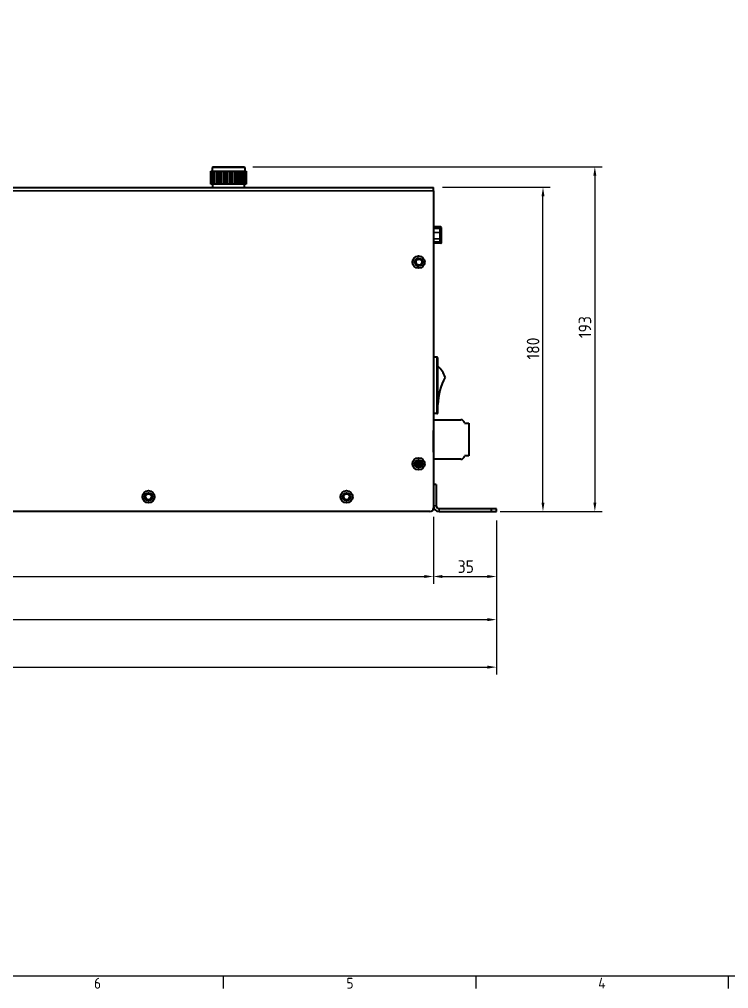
# Model space of a CAD drawing. Header units: millimetres. Extents: x 0 to 1682, y 0 to 1188.
# Drawn here: x 868 to 1262, y 33 to 571 of the extents above; entities that cross this region are included whole.
import ezdxf

# ---------------------------------------------------------------- set-up
doc = ezdxf.new("R2010")
doc.units = ezdxf.units.MM
doc.header["$LTSCALE"] = 2
doc.layers.get('0').update_dxf_attribs({"color": 3, "lineweight": 25})
for name, color, linetype, lineweight in [('가시적인 것(ISO)', 3, 'Continuous', 40), ('가시적인 좁은 것(ISO)', 3, 'Continuous', 35), ('경계(ISO)', 7, 'Continuous', 25), ('치수(ISO)', 2, 'Continuous', 25)]:
    doc.layers.add(name, color=color, linetype=linetype, lineweight=lineweight)
doc.styles.add('문자 텍스트_M2B', font='isocp.shx')
doc.styles.add('치수 텍스트_PSTEK_POSCO', font='isocp.shx')
doc.dimstyles.new('치수_PSTEK_POSCO', dxfattribs={"dimscale": 2, "dimtxt": 3.5, "dimasz": 2.5, "dimexe": 2, "dimexo": 2.5, "dimgap": 1, "dimtad": 1, "dimrnd": 1e-08, "dimdsep": 46, "dimtxsty": '치수 텍스트_PSTEK_POSCO', "dimcen": 0.09, "dimdle": 10, "dimclrd": 7, "dimclre": 7, "dimclrt": 2, "dimadec": 1, "dimazin": 2, "dimtfac": 1, "dimtmove": 0, "dimatfit": 3, "dimfxl": 0, "dimtolj": 1, "dimlwd": -1, "dimlwe": -1, "dimarcsym": 0})

# ---------------------------------------------------------------- blocks, each defined once
blk = doc.blocks.new('경계 Default Border')
at = {"layer": '경계(ISO)'}
for p, q in [((490.58, 20), (490.58, 16.6)), ((560.67, 20), (560.67, 16.6)), ((630.75, 20), (630.75, 16.6))]:
    blk.add_line(p, q, dxfattribs=at)
at = {"layer": '경계(ISO)', "flags": 128}
blk.add_lwpolyline([(20, 20), (20, 574), (821, 574), (821, 20), (20, 20)], dxfattribs=at)
at = {"layer": '경계(ISO)', "color": 2, "char_height": 3, "attachment_point": 7, "style": '문자 텍스트_M2B'}
for s, insert in [('6', (454.69, 16.57)), ('5', (524.77, 16.57)), ('4', (594.68, 16.6))]:
    blk.add_mtext(s, dxfattribs=dict(at, insert=insert))
blk = doc.blocks.new('*D29')
at = {"layer": 'Defpoints', "color": 0, "transparency": 16777216}
for p in [(992.57, 489.45), (1129.82, 298), (1187.47, 298)]:
    blk.add_point(p, dxfattribs=at)
at = {"layer": '치수(ISO)', "color": 7, "transparency": 16777216}
for p, q in [((997.57, 489.45), (1191.47, 489.45)), ((1187.47, 484.45), (1187.47, 303)), ((1134.82, 298), (1191.47, 298))]:
    blk.add_line(p, q, dxfattribs=at)
for points in [[(1186.64, 484.45), (1188.31, 484.45), (1187.47, 489.45)], [(1186.64, 303), (1188.31, 303), (1187.47, 298)]]:
    blk.add_solid(points, dxfattribs=at)
at = {"layer": '치수(ISO)', "color": 2, "transparency": 16777216, "insert": (1181.97, 390.29), "char_height": 7, "attachment_point": 4, "rotation": 90, "style": '치수 텍스트_PSTEK_POSCO'}
blk.add_mtext('\\A1; 193', dxfattribs=at)
blk = doc.blocks.new('*D30')
at = {"layer": 'Defpoints', "color": 0, "transparency": 16777216}
for p in [(1097.82, 478), (1158.67, 478), (1129.82, 298)]:
    blk.add_point(p, dxfattribs=at)
at = {"layer": '치수(ISO)', "color": 7, "transparency": 16777216}
for p, q in [((1102.82, 478), (1162.67, 478)), ((1158.67, 303), (1158.67, 473)), ((1134.82, 298), (1162.67, 298))]:
    blk.add_line(p, q, dxfattribs=at)
for points in [[(1157.84, 473), (1159.51, 473), (1158.67, 478)], [(1157.84, 303), (1159.51, 303), (1158.67, 298)]]:
    blk.add_solid(points, dxfattribs=at)
at = {"layer": '치수(ISO)', "color": 2, "transparency": 16777216, "insert": (1153.17, 382.39), "char_height": 7, "attachment_point": 4, "rotation": 90, "style": '치수 텍스트_PSTEK_POSCO'}
blk.add_mtext('\\A1;180', dxfattribs=at)
blk = doc.blocks.new('*D32')
at = {"layer": 'Defpoints', "color": 0, "transparency": 16777216}
for p in [(567.82, 300), (1097.82, 300), (1097.82, 261.93)]:
    blk.add_point(p, dxfattribs=at)
at = {"layer": '치수(ISO)', "color": 7, "transparency": 16777216}
for p, q in [((567.82, 295), (567.82, 257.93)), ((1097.82, 295), (1097.82, 257.93)), ((572.82, 261.93), (1092.82, 261.93))]:
    blk.add_line(p, q, dxfattribs=at)
for points in [[(572.82, 262.77), (572.82, 261.1), (567.82, 261.93)], [(1092.82, 262.77), (1092.82, 261.1), (1097.82, 261.93)]]:
    blk.add_solid(points, dxfattribs=at)
at = {"layer": '치수(ISO)', "color": 2, "transparency": 16777216, "insert": (831.52, 267.43), "char_height": 7, "attachment_point": 4, "style": '치수 텍스트_PSTEK_POSCO'}
blk.add_mtext('\\A1;530', dxfattribs=at)
blk = doc.blocks.new('*D33')
at = {"layer": 'Defpoints', "color": 0, "transparency": 16777216}
for p in [(522.82, 371), (1132.82, 298), (1132.82, 211.62)]:
    blk.add_point(p, dxfattribs=at)
at = {"layer": '치수(ISO)', "color": 7, "transparency": 16777216}
for p, q in [((522.82, 366), (522.82, 207.62)), ((1132.82, 293), (1132.82, 207.62)), ((527.82, 211.62), (1127.82, 211.62))]:
    blk.add_line(p, q, dxfattribs=at)
for points in [[(527.82, 212.45), (527.82, 210.79), (522.82, 211.62)], [(1127.82, 212.45), (1127.82, 210.79), (1132.82, 211.62)]]:
    blk.add_solid(points, dxfattribs=at)
at = {"layer": '치수(ISO)', "color": 2, "transparency": 16777216, "insert": (822.01, 217.12), "char_height": 7, "attachment_point": 4, "style": '치수 텍스트_PSTEK_POSCO'}
blk.add_mtext('\\A1;610', dxfattribs=at)
blk = doc.blocks.new('*D34')
at = {"layer": 'Defpoints', "color": 0, "transparency": 16777216}
for p in [(542.82, 298), (1132.82, 298), (1132.82, 238)]:
    blk.add_point(p, dxfattribs=at)
at = {"layer": '치수(ISO)', "color": 7, "transparency": 16777216}
for p, q in [((542.82, 293), (542.82, 234)), ((1132.82, 293), (1132.82, 234)), ((547.82, 238), (1127.82, 238))]:
    blk.add_line(p, q, dxfattribs=at)
for points in [[(547.82, 238.83), (547.82, 237.16), (542.82, 238)], [(1127.82, 238.83), (1127.82, 237.16), (1132.82, 238)]]:
    blk.add_solid(points, dxfattribs=at)
at = {"layer": '치수(ISO)', "color": 2, "transparency": 16777216, "insert": (831.51, 243.5), "char_height": 7, "attachment_point": 4, "style": '치수 텍스트_PSTEK_POSCO'}
blk.add_mtext('\\A1;590', dxfattribs=at)
blk = doc.blocks.new('*D35')
at = {"layer": 'Defpoints', "color": 0, "transparency": 16777216}
for p in [(1097.82, 300), (1132.82, 298), (1132.82, 261.93)]:
    blk.add_point(p, dxfattribs=at)
at = {"layer": '치수(ISO)', "color": 7, "transparency": 16777216}
for p, q in [((1097.82, 295), (1097.82, 257.93)), ((1132.82, 293), (1132.82, 257.93)), ((1102.82, 261.93), (1127.82, 261.93))]:
    blk.add_line(p, q, dxfattribs=at)
for points in [[(1102.82, 262.77), (1102.82, 261.1), (1097.82, 261.93)], [(1127.82, 262.77), (1127.82, 261.1), (1132.82, 261.93)]]:
    blk.add_solid(points, dxfattribs=at)
at = {"layer": '치수(ISO)', "color": 2, "transparency": 16777216, "insert": (1111.33, 267.43), "char_height": 7, "attachment_point": 4, "style": '치수 텍스트_PSTEK_POSCO'}
blk.add_mtext('\\A1;35', dxfattribs=at)

msp = doc.modelspace()

# ---------------------------------------------------------------- linework, layer by layer
at = {"layer": '가시적인 것(ISO)'}
for p, q in [((974.271, 486.945), (974.29, 486.945)), ((974.271, 479.795), (974.271, 486.945)), ((974.29, 486.945), (974.506, 486.945)), ((974.29, 479.795), (974.29, 486.945)), ((974.506, 486.945), (974.506, 479.795)), ((974.506, 486.945), (974.956, 486.945)), ((974.956, 486.945), (975.632, 486.945)), ((974.956, 479.795), (974.956, 486.945)), ((975.571, 489.445), (975.071, 488.945)), ((975.071, 488.945), (975.071, 486.945)), ((993.071, 488.945), (975.071, 488.945)), ((975.571, 489.445), (992.571, 489.445)), ((975.632, 486.945), (975.632, 479.795)), ((975.632, 486.945), (976.515, 486.945)), ((976.515, 486.945), (977.585, 486.945)), ((976.515, 479.795), (976.515, 486.945)), ((977.585, 486.945), (977.585, 479.795)), ((977.585, 486.945), (978.813, 486.945)), ((978.813, 486.945), (979.853, 486.945)), ((978.813, 479.795), (978.813, 486.945)), ((979.853, 486.945), (979.853, 479.795)), ((979.853, 486.945), (980.173, 486.945)), ((980.173, 486.945), (980.173, 479.795)), ((980.173, 486.945), (981.626, 486.945)), ((981.626, 486.945), (982.517, 486.945)), ((981.626, 479.795), (981.626, 486.945)), ((982.517, 486.945), (982.517, 479.795)), ((982.517, 486.945), (983.142, 486.945)), ((983.142, 486.945), (983.142, 479.795)), ((983.142, 486.945), (984.678, 486.945)), ((984.678, 486.945), (985.332, 486.945)), ((984.678, 479.795), (984.678, 486.945)), ((985.332, 486.945), (985.332, 479.795)), ((985.332, 486.945), (986.202, 486.945)), ((986.202, 486.945), (986.202, 479.795)), ((986.202, 486.945), (987.671, 486.945)), ((987.671, 486.945), (988.024, 486.945)), ((987.671, 479.795), (987.671, 486.945)), ((988.024, 486.945), (988.024, 479.795)), ((988.024, 486.945), (989.054, 486.945)), ((989.054, 486.945), (989.054, 479.795)), ((989.054, 486.945), (990.311, 486.945)), ((990.311, 486.945), (990.329, 486.945)), ((990.311, 479.795), (990.311, 486.945)), ((990.329, 486.945), (990.329, 479.795)), ((990.329, 486.945), (991.418, 486.945)), ((991.418, 486.945), (991.418, 479.795)), ((991.418, 486.945), (992.341, 486.945)), ((992.341, 479.795), (992.341, 486.945)), ((992.341, 486.945), (993.062, 486.945)), ((992.571, 489.445), (993.071, 488.945)), ((993.062, 486.945), (993.062, 479.795)), ((993.062, 486.945), (993.561, 486.945)), ((993.071, 488.945), (993.071, 486.945)), ((993.561, 479.795), (993.561, 486.945)), ((993.561, 486.945), (993.827, 486.945)), ((993.827, 486.945), (993.827, 479.795)), ((993.827, 486.945), (993.871, 486.945)), ((993.871, 479.795), (993.871, 486.945)), ((974.29, 479.795), (974.271, 479.795)), ((974.506, 479.795), (974.29, 479.795)), ((974.956, 479.795), (974.506, 479.795)), ((975.632, 479.795), (974.956, 479.795)), ((975.271, 477.995), (975.271, 479.795)), ((976.515, 479.795), (975.632, 479.795)), ((977.585, 479.795), (976.515, 479.795)), ((978.813, 479.795), (977.585, 479.795)), ((979.853, 479.795), (978.813, 479.795)), ((980.173, 479.795), (979.853, 479.795)), ((981.626, 479.795), (980.173, 479.795)), ((982.517, 479.795), (981.626, 479.795)), ((983.142, 479.795), (982.517, 479.795)), ((984.678, 479.795), (983.142, 479.795)), ((985.332, 479.795), (984.678, 479.795)), ((986.202, 479.795), (985.332, 479.795)), ((987.671, 479.795), (986.202, 479.795)), ((988.024, 479.795), (987.671, 479.795)), ((989.054, 479.795), (988.024, 479.795)), ((990.311, 479.795), (989.054, 479.795)), ((990.329, 479.795), (990.311, 479.795)), ((991.418, 479.795), (990.329, 479.795)), ((992.341, 479.795), (991.418, 479.795)), ((993.062, 479.795), (992.341, 479.795)), ((992.871, 477.995), (992.871, 479.795)), ((993.561, 479.795), (993.062, 479.795)), ((993.827, 479.795), (993.561, 479.795)), ((993.871, 479.795), (993.827, 479.795)), ((567.821, 477.995), (1097.821, 477.995)), ((1097.821, 475.995), (1097.821, 477.995)), ((1097.821, 475.995), (1097.821, 299.995)), ((1101.921, 456.069), (1097.821, 456.069)), ((1097.821, 455.245), (1101.427, 455.245)), ((1102.221, 454.545), (1102.221, 453.019)), ((1102.221, 449.519), (1102.221, 453.019)), ((1102.321, 449.175), (1102.321, 453.138)), ((1097.821, 447.745), (1101.427, 447.745)), ((1101.921, 446.921), (1097.821, 446.921)), ((1102.221, 449.519), (1102.221, 448.445)), ((1097.821, 440.829), (1097.921, 440.829)), ((1097.821, 440.745), (1097.921, 440.745)), ((1097.821, 436.745), (1097.921, 436.745)), ((1097.821, 436.661), (1097.921, 436.661)), ((1097.921, 440.745), (1097.921, 436.745)), ((1099.821, 383.645), (1097.821, 383.645)), ((1100.321, 352.845), (1100.321, 383.145)), ((1099.821, 352.345), (1097.821, 352.345)), ((1097.821, 348.995), (1113.021, 348.995)), ((1115.021, 346.995), (1117.521, 346.995)), ((1117.521, 346.995), (1117.521, 328.995)), ((1097.821, 342.995), (1097.831, 342.995)), ((1097.831, 330.995), (1097.831, 342.995)), ((1097.821, 330.995), (1097.831, 330.995)), ((1117.521, 328.995), (1115.021, 328.995)), ((1088.077, 324.003), (1091.166, 324.003)), ((1088.097, 325.048), (1091.145, 325.048)), ((1113.021, 326.995), (1097.821, 326.995)), ((1099.421, 312.995), (1097.821, 312.995)), ((1099.421, 312.995), (1099.421, 301.195)), ((1095.821, 297.995), (569.821, 297.995)), ((1129.821, 299.595), (1101.021, 299.595)), ((1101.021, 297.995), (1129.821, 297.995)), ((1132.821, 299.595), (1129.821, 299.595)), ((1129.821, 299.595), (1129.821, 297.995)), ((1129.821, 297.995), (1132.821, 297.995)), ((1132.821, 297.995), (1132.821, 299.595))]:
    msp.add_line(p, q, dxfattribs=at)
for centre, radius in [((1089.621, 436.495), 3.4), ((1089.621, 436.495), 2.25), ((1089.821, 436.495), 1.621), ((1089.621, 324.495), 3.4), ((1089.621, 324.495), 2.25), ((1089.621, 324.495), 2.1), ((1089.621, 324.495), 1.621), ((939.621, 306.195), 3.4), ((939.621, 306.195), 2.25), ((939.621, 306.195), 2.1), ((939.621, 306.195), 1.621), ((1049.621, 306.195), 3.4), ((1049.621, 306.195), 2.25), ((1049.621, 306.195), 2.1), ((1049.621, 306.195), 1.621)]:
    msp.add_circle(centre, radius, dxfattribs=at)
for centre, radius, start, end in [((1101.427, 454.445), 0.8, 7.1811, 90), ((1101.921, 455.669), 0.4, 0, 90), ((1101.427, 448.545), 0.8, 270, 352.81936), ((1089.821, 436.495), 2.25, 92.54732, 267.45268), ((1099.821, 383.145), 0.5, 0, 90), ((1090.552, 367.799), 14.597, 19.38938, 47.99075), ((1136.064, 356.173), 35.762, 152.57469, 178.12259), ((1099.821, 352.845), 0.5, 270, 0), ((1113.021, 346.995), 2, 0, 90), ((1113.021, 328.995), 2, 270, 0), ((1095.821, 299.995), 2, 270, 0), ((1101.021, 301.195), 3.2, 180, 270), ((1101.021, 301.195), 1.6, 180, 270)]:
    msp.add_arc(centre, radius, start, end, dxfattribs=at)
for points, knots in [([(1102.321, 453.138), (1102.321, 453.296), (1102.321, 453.452), (1102.321, 453.764), (1102.321, 453.921), (1102.321, 454.225), (1102.321, 454.371), (1102.321, 454.652), (1102.321, 454.784), (1102.321, 455.021), (1102.321, 455.128), (1102.321, 455.317), (1102.321, 455.396), (1102.321, 455.527), (1102.321, 455.579), (1102.321, 455.65), (1102.321, 455.669), (1102.321, 455.669)], [-1, -1, -1, -1, -0.875, -0.875, -0.75, -0.75, -0.625, -0.625, -0.5, -0.5, -0.375, -0.375, -0.25, -0.25, -0.125, -0.125, 0, 0, 0, 0]), ([(1101.921, 446.921), (1101.968, 446.921), (1102.019, 446.93), (1102.068, 446.949), (1102.118, 446.969), (1102.165, 446.999), (1102.204, 447.038), (1102.243, 447.077), (1102.274, 447.125), (1102.293, 447.174), (1102.313, 447.223), (1102.321, 447.274), (1102.321, 447.321)], [0, 0, 0, 0, 0.25, 0.25, 0.25, 0.5, 0.5, 0.5, 0.75, 0.75, 0.75, 1, 1, 1, 1]), ([(1102.321, 447.321), (1102.321, 447.321), (1102.321, 447.366), (1102.321, 447.502), (1102.321, 447.559), (1102.321, 447.689), (1102.321, 447.763), (1102.321, 447.932), (1102.321, 448.026), (1102.321, 448.226), (1102.321, 448.332), (1102.321, 448.672), (1102.321, 448.917), (1102.321, 449.175)], [-1, -1, -1, -1, -0.75, -0.75, -0.625, -0.625, -0.5, -0.5, -0.375, -0.375, -0.25, -0.25, 0, 0, 0, 0])]:
    msp.add_open_spline(points, degree=3, knots=knots, dxfattribs=at)
for points in [[(1097.921, 440.829), (1097.921, 440.796), (1097.921, 440.745)], [(1097.921, 436.745), (1097.921, 436.694), (1097.921, 436.661)]]:
    msp.add_open_spline(points, degree=2, dxfattribs=at)
at = {"layer": '가시적인 좁은 것(ISO)'}
for p, q in [((1097.821, 475.995), (567.821, 475.995)), ((1097.821, 452.898), (1101.427, 452.898)), ((1101.427, 452.898), (1101.427, 455.245)), ((1101.427, 452.898), (1101.427, 449.398)), ((1097.821, 449.398), (1101.427, 449.398)), ((1101.427, 447.745), (1101.427, 449.398)), ((1099.821, 383.645), (1099.821, 352.345)), ((1097.821, 301.195), (1099.421, 301.195)), ((1101.021, 299.595), (1101.021, 297.995))]:
    msp.add_line(p, q, dxfattribs=at)
for centre in [(1089.821, 436.495), (1089.621, 324.495), (939.621, 306.195), (1049.621, 306.195)]:
    msp.add_arc(centre, 2, 280, 190, dxfattribs=at)
for centre, major_axis, ratio, start_param, end_param in [((1101.427, 453.037), (0.8, 0), 0.1736482, 4.712389, 6.1578515), ((1101.427, 449.537), (0.8, 0), 0.1736482, 4.712389, 6.1578595), ((1101.921, 449.175), (0.4, 0), 0.1546111, 5.5604526, 6.2831853)]:
    msp.add_ellipse(centre, major_axis=major_axis, ratio=ratio, start_param=start_param, end_param=end_param, dxfattribs=at)
for points, knots in [([(1101.921, 456.069), (1101.921, 456.069), (1101.921, 455.715), (1101.921, 455.104), (1101.921, 455.075)], [-0.00001019, -0.00001019, -0.00001019, -0.00001019, 0.5, 0.52521554, 0.52521554, 0.52521554, 0.52521554]), ([(1102.221, 453.098), (1102.252, 453.103), (1102.277, 453.109), (1102.293, 453.116), (1102.313, 453.123), (1102.321, 453.131), (1102.321, 453.138)], [0.53781862, 0.53781862, 0.53781862, 0.53781862, 0.75, 0.75, 0.75, 1, 1, 1, 1]), ([(1101.921, 447.916), (1101.921, 447.899), (1101.921, 447.882), (1101.921, 447.748), (1101.921, 447.638), (1101.921, 447.436), (1101.921, 447.348), (1101.921, 447.195), (1101.921, 447.13), (1101.921, 447.023), (1101.921, 446.983), (1101.921, 446.944), (1101.921, 446.935), (1101.921, 446.926), (1101.921, 446.924), (1101.921, 446.922), (1101.921, 446.921), (1101.921, 446.921)], [0.35957668, 0.35957668, 0.35957668, 0.35957668, 0.37714804, 0.37714804, 0.50286405, 0.50286405, 0.62858006, 0.62858006, 0.75429607, 0.75429607, 0.88001208, 0.88001208, 0.94287009, 0.94287009, 0.97429909, 0.97429909, 1, 1, 1, 1])]:
    msp.add_open_spline(points, degree=3, knots=knots, dxfattribs=at)

# ---------------------------------------------------------------- block references
at = {"xscale": 2, "yscale": 2, "zscale": 2}
msp.add_blockref('경계 Default Border', (0, 0), dxfattribs=at)

# ---------------------------------------------------------------- dimensions: what is measured, and where the dimension line sits
at = {"layer": '치수(ISO)', "color": 7}
dim = msp.add_linear_dim(base=(1187.473, 297.995), p1=(992.571, 489.445), p2=(1129.821, 297.995), angle=90, text=' 193', dimstyle='치수_PSTEK_POSCO', override={"dimdec": 2, "dimtp": 0, "dimtm": 0, "dimtdec": 2, "dimtofl": 0, "dimatfit": 1}, dxfattribs=at)
dim.commit()
dim.dimension.update_dxf_attribs({"geometry": '*D29', "text_midpoint": (1187.473, 397.97), "dimtype": 160})
for base, p1, p2, angle, picture, middle in [((1158.674, 477.995), (1129.821, 297.995), (1097.821, 477.995), 90, '*D30', (1158.674, 387.995)), ((1132.821, 211.62), (522.821, 370.995), (1132.821, 297.995), 180, '*D33', (827.821, 211.62)), ((1132.821, 237.995), (542.821, 297.995), (1132.821, 297.995), 180, '*D34', (837.821, 237.995)), ((1132.821, 261.934), (1097.821, 299.995), (1132.821, 297.995), 180, '*D35', (1115.321, 261.934))]:
    dim = msp.add_linear_dim(base=base, p1=p1, p2=p2, angle=angle, dimstyle='치수_PSTEK_POSCO', override={"dimdec": 2, "dimtp": 0, "dimtm": 0, "dimtdec": 2, "dimtofl": 0, "dimatfit": 1}, dxfattribs=at)
    dim.commit()
    dim.dimension.update_dxf_attribs({"geometry": picture, "text_midpoint": middle, "dimtype": 160})
dim = msp.add_linear_dim(base=(1097.821, 261.934), p1=(567.821, 299.995), p2=(1097.821, 299.995), dimstyle='치수_PSTEK_POSCO', override={"dimdec": 2, "dimtp": 0, "dimtm": 0, "dimtdec": 2, "dimtofl": 0, "dimatfit": 1}, dxfattribs=at)
dim.commit()
dim.dimension.update_dxf_attribs({"geometry": '*D32', "text_midpoint": (837.821, 261.934), "dimtype": 160})

doc.saveas('drawing.dxf')
